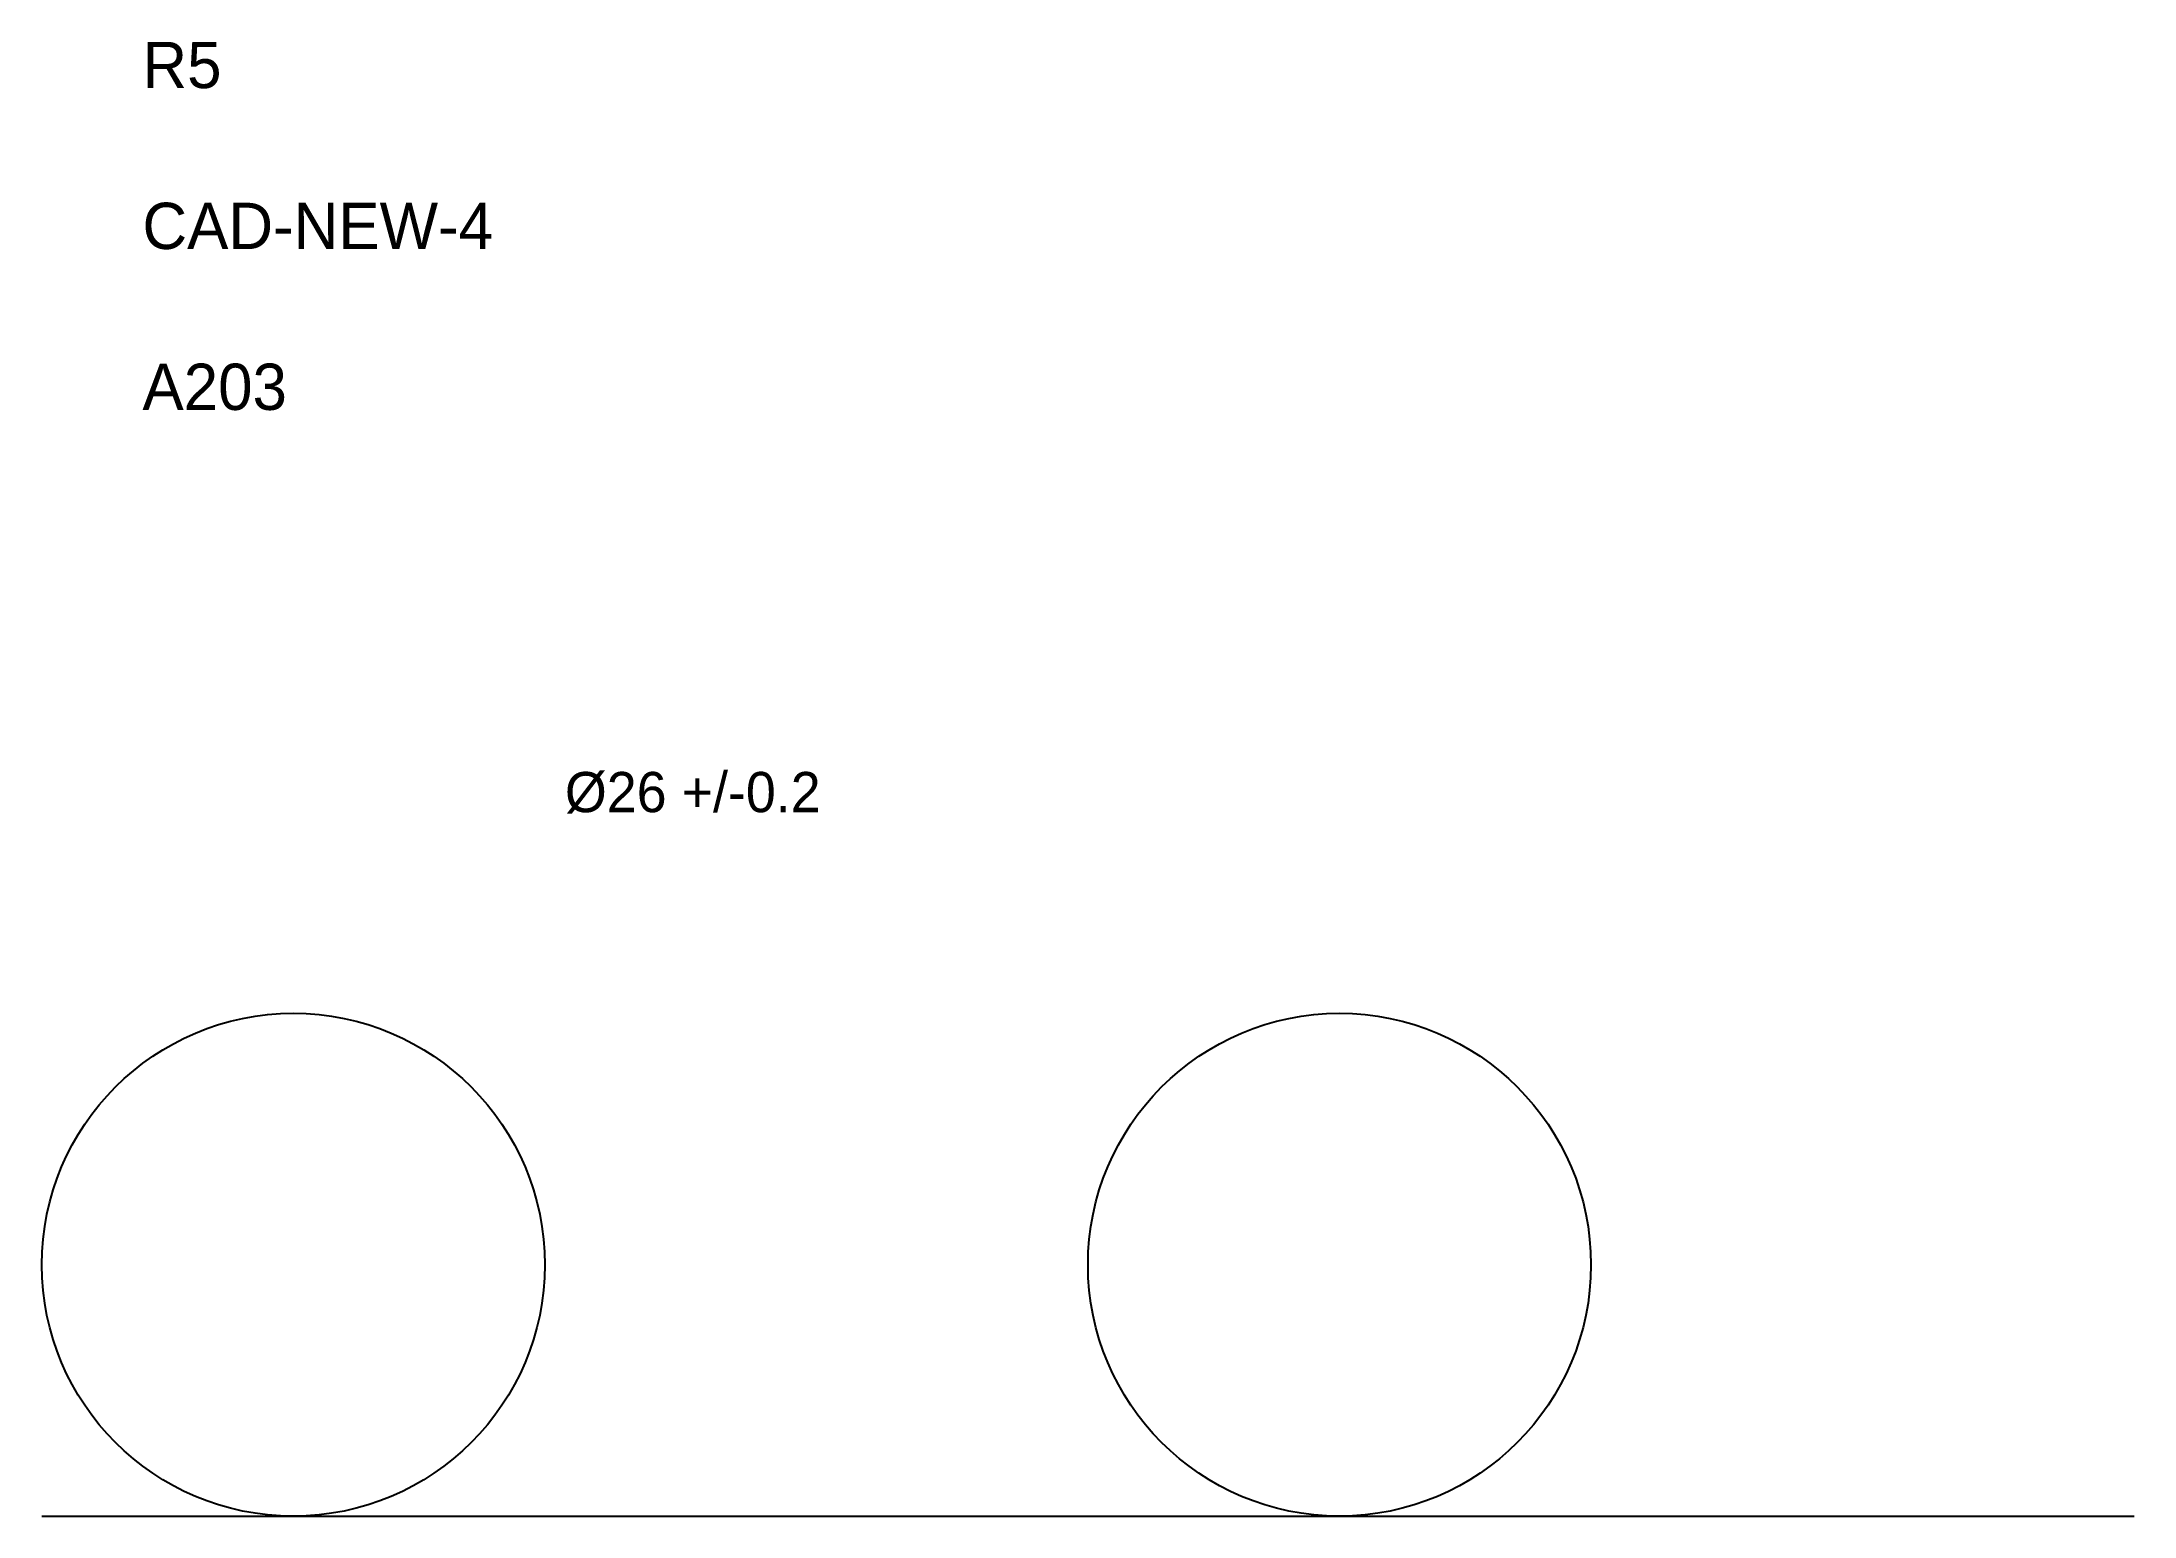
# Model space of a CAD drawing. Header units: millimetres. Extents: x 150 to 254, y 0 to 73.
import ezdxf

# ---------------------------------------------------------------- set-up
doc = ezdxf.new("R2010")
doc.units = ezdxf.units.MM
for name, color, linetype in [('DM_DIAMETER', 7, 'Continuous'), ('DM_DRAWING_ID', 7, 'Continuous'), ('DM_PART_ID', 7, 'Continuous'), ('DM_REVISION', 7, 'Continuous'), ('GEOMETRY', 7, 'Continuous')]:
    doc.layers.add(name, color=color, linetype=linetype)

msp = doc.modelspace()

# ---------------------------------------------------------------- linework, layer by layer
at = {"layer": 'GEOMETRY'}
msp.add_line((150, 0), (254, 0), dxfattribs=at)
for centre in [(162.5, 12.5), (214.5, 12.5)]:
    msp.add_circle(centre, 12.5, dxfattribs=at)

# ---------------------------------------------------------------- texts
at = {"layer": 'DM_DIAMETER'}
msp.add_text('%%c26 +/-0.2', height=2, dxfattribs=at).set_placement((176, 35))
at = {"layer": 'DM_DRAWING_ID'}
msp.add_text('CAD-NEW-4', height=2.3, dxfattribs=at).set_placement((155, 63))
at = {"layer": 'DM_PART_ID'}
msp.add_text('A203', height=2.3, dxfattribs=at).set_placement((155, 55))
at = {"layer": 'DM_REVISION'}
msp.add_text('R5', height=2.3, dxfattribs=at).set_placement((155, 71))

doc.saveas('drawing.dxf')
